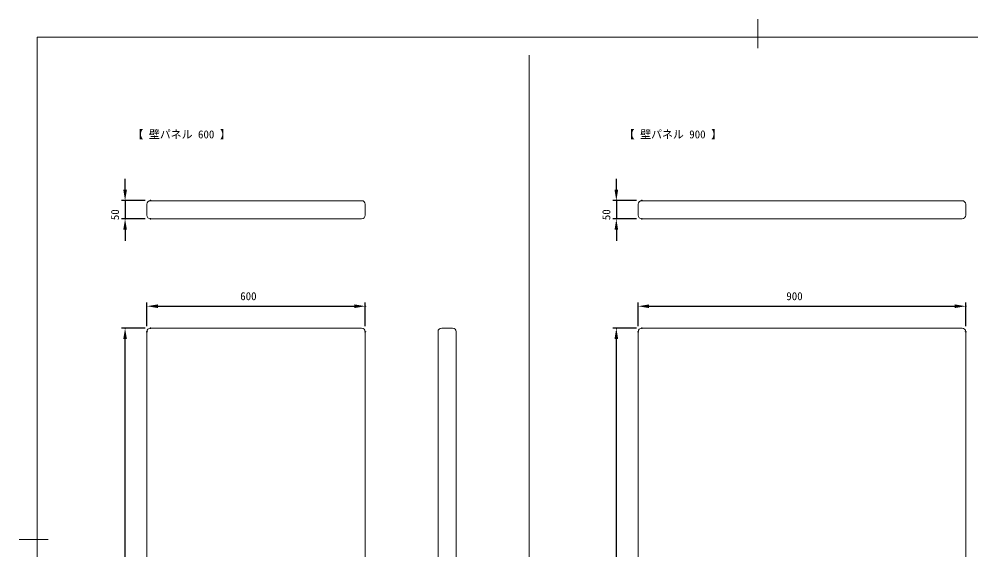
# Model space of a CAD drawing. Units: millimetres, scale not verified. Extents: x -203 to 203, y -143 to 143.
# Drawn here: x -203 to 58.6, y -2.9 to 143 of the extents above; entities that cross this region are included whole.
import ezdxf
from ezdxf.enums import TextEntityAlignment as Align

# ---------------------------------------------------------------- set-up
doc = ezdxf.new("R2010")
doc.units = ezdxf.units.MM
doc.header["$LTSCALE"] = 0.5
doc.header["$PDMODE"] = 32
doc.header["$PDSIZE"] = 0.1
for name, color, linetype, lineweight in [('0-1_DIMENSION_LINES$02_DIMENSI', 7, 'Continuous', 25), ('0-3_DIMENSION_LINES$03_LINES', 7, 'Continuous', 18), ('0-6_図面_FORMAT$01_WAKU$OUT_LINE', 6, 'Continuous', 18)]:
    doc.layers.add(name, color=color, linetype=linetype, lineweight=lineweight)
doc.layers.add('0-2_DEFPOINTS', color=7, linetype='Continuous')
doc.styles.add('ＭＳ ゴシック', font='')
doc.styles.get('ＭＳ ゴシック').set_extended_font_data('MS Gothic')

# ---------------------------------------------------------------- blocks, each defined once
blk = doc.blocks.new('D1')
at = {"layer": '0-1_DIMENSION_LINES$02_DIMENSI'}
for p, q in [((354.285, 414.204), (354.285, 427.204)), ((360.284, 425.204), (528.285, 425.204)), ((534.285, 414.204), (534.285, 427.204))]:
    blk.add_line(p, q, dxfattribs=at)
for points in [[(360.284, 426.204), (360.284, 424.204), (354.285, 425.204)], [(528.285, 424.204), (528.285, 426.204), (534.285, 425.204)]]:
    blk.add_solid(points, dxfattribs=at)
at = {"layer": '0-2_DEFPOINTS'}
for p in [(534.285, 425.204), (354.285, 411.204), (534.285, 411.204)]:
    blk.add_point(p, dxfattribs=at)
at = {"layer": '0-1_DIMENSION_LINES$02_DIMENSI', "style": 'ＭＳ ゴシック'}
blk.add_text('900', height=4.399, dxfattribs=at).set_placement((435.713, 427.204), align=Align.BOTTOM_LEFT)
blk = doc.blocks.new('D2')
at = {"layer": '0-1_DIMENSION_LINES$02_DIMENSI'}
for p, q in [((83.285, 413.204), (70.285, 413.204)), ((72.285, 119.203), (72.285, 407.204)), ((83.285, 113.204), (70.285, 113.204))]:
    blk.add_line(p, q, dxfattribs=at)
for points in [[(73.285, 407.204), (71.285, 407.204), (72.285, 413.204)], [(71.285, 119.203), (73.285, 119.203), (72.285, 113.204)]]:
    blk.add_solid(points, dxfattribs=at)
at = {"layer": '0-2_DEFPOINTS'}
for p in [(72.285, 413.204), (86.285, 413.204), (86.285, 113.204)]:
    blk.add_point(p, dxfattribs=at)
at = {"layer": '0-1_DIMENSION_LINES$02_DIMENSI', "style": 'ＭＳ ゴシック'}
blk.add_text('1500', height=4.399, rotation=90, dxfattribs=at).set_placement((70.285, 251.347), align=Align.BOTTOM_LEFT)
blk = doc.blocks.new('D3')
at = {"layer": '0-1_DIMENSION_LINES$02_DIMENSI'}
for p, q in [((353.285, 413.204), (340.285, 413.204)), ((342.285, 119.203), (342.285, 407.204)), ((353.285, 113.204), (340.285, 113.204))]:
    blk.add_line(p, q, dxfattribs=at)
for points in [[(343.285, 407.204), (341.285, 407.204), (342.285, 413.204)], [(341.285, 119.203), (343.285, 119.203), (342.285, 113.204)]]:
    blk.add_solid(points, dxfattribs=at)
at = {"layer": '0-2_DEFPOINTS'}
for p in [(342.285, 413.204), (356.285, 413.204), (356.285, 113.204)]:
    blk.add_point(p, dxfattribs=at)
at = {"layer": '0-1_DIMENSION_LINES$02_DIMENSI', "style": 'ＭＳ ゴシック'}
blk.add_text('1500', height=4.399, rotation=90, dxfattribs=at).set_placement((340.285, 251.347), align=Align.BOTTOM_LEFT)
blk = doc.blocks.new('D4')
at = {"layer": '0-1_DIMENSION_LINES$02_DIMENSI'}
for p, q in [((72.285, 489.203), (72.285, 495.203)), ((83.285, 483.204), (70.285, 483.204)), ((72.285, 483.204), (72.285, 473.204)), ((83.285, 473.204), (70.285, 473.204)), ((72.285, 467.204), (72.285, 461.204))]:
    blk.add_line(p, q, dxfattribs=at)
for points in [[(71.285, 489.203), (73.285, 489.203), (72.285, 483.204)], [(73.285, 467.204), (71.285, 467.204), (72.285, 473.204)]]:
    blk.add_solid(points, dxfattribs=at)
at = {"layer": '0-2_DEFPOINTS'}
for p in [(86.285, 483.204), (72.285, 473.204), (86.285, 473.204)]:
    blk.add_point(p, dxfattribs=at)
at = {"layer": '0-1_DIMENSION_LINES$02_DIMENSI', "style": 'ＭＳ ゴシック'}
blk.add_text('50', height=4.399, rotation=90, dxfattribs=at).set_placement((70.285, 472.489), align=Align.BOTTOM_LEFT)
blk = doc.blocks.new('D5')
at = {"layer": '0-1_DIMENSION_LINES$02_DIMENSI'}
for p, q in [((342.285, 489.203), (342.285, 495.203)), ((353.285, 483.204), (340.285, 483.204)), ((342.285, 483.204), (342.285, 473.204)), ((353.285, 473.204), (340.285, 473.204)), ((342.285, 467.204), (342.285, 461.204))]:
    blk.add_line(p, q, dxfattribs=at)
for points in [[(341.285, 489.203), (343.285, 489.203), (342.285, 483.204)], [(343.285, 467.204), (341.285, 467.204), (342.285, 473.204)]]:
    blk.add_solid(points, dxfattribs=at)
at = {"layer": '0-2_DEFPOINTS'}
for p in [(356.285, 483.204), (342.285, 473.204), (356.285, 473.204)]:
    blk.add_point(p, dxfattribs=at)
at = {"layer": '0-1_DIMENSION_LINES$02_DIMENSI', "style": 'ＭＳ ゴシック'}
blk.add_text('50', height=4.399, rotation=90, dxfattribs=at).set_placement((340.285, 472.489), align=Align.BOTTOM_LEFT)
blk = doc.blocks.new('D6')
at = {"layer": '0-1_DIMENSION_LINES$02_DIMENSI'}
for p, q in [((84.285, 414.204), (84.285, 427.204)), ((90.284, 425.204), (198.285, 425.204)), ((204.285, 414.204), (204.285, 427.204))]:
    blk.add_line(p, q, dxfattribs=at)
for points in [[(90.284, 426.204), (90.284, 424.204), (84.285, 425.204)], [(198.285, 424.204), (198.285, 426.204), (204.285, 425.204)]]:
    blk.add_solid(points, dxfattribs=at)
at = {"layer": '0-2_DEFPOINTS'}
for p in [(204.285, 425.204), (84.285, 411.204), (204.285, 411.204)]:
    blk.add_point(p, dxfattribs=at)
at = {"layer": '0-1_DIMENSION_LINES$02_DIMENSI', "style": 'ＭＳ ゴシック'}
blk.add_text('600', height=4.399, dxfattribs=at).set_placement((135.57, 427.204), align=Align.BOTTOM_LEFT)

msp = doc.modelspace()

# ---------------------------------------------------------------- linework, layer by layer
at = {"layer": '0-3_DIMENSION_LINES$03_LINES'}
for p, q in [((-62.8576, 133.1018), (-62.8576, -108.8982)), ((-167.8576, 92.1018), (-167.8576, 89.1018)), ((-108.8576, 93.1018), (-166.8576, 93.1018)), ((-107.8576, 89.1018), (-107.8576, 92.1018)), ((-32.8576, 89.1018), (-32.8576, 92.1018)), ((-31.8576, 93.1018), (56.1424, 93.1018)), ((57.1424, 92.1018), (57.1424, 89.1018)), ((-166.8576, 88.1018), (-108.8576, 88.1018)), ((56.1424, 88.1018), (-31.8576, 88.1018)), ((-108.8576, 58.1018), (-166.8576, 58.1018)), ((-83.8576, 58.1018), (-86.8576, 58.1018)), ((-31.8576, 58.1018), (56.1424, 58.1018)), ((-167.8576, 57.1018), (-167.8576, -90.8982)), ((-107.8576, -90.8982), (-107.8576, 57.1018)), ((-87.8576, 57.1018), (-87.8576, -90.8982)), ((-82.8576, -90.8982), (-82.8576, 57.1018)), ((-32.8576, -90.8982), (-32.8576, 57.1018)), ((57.1424, 57.1018), (57.1424, -90.8982))]:
    msp.add_line(p, q, dxfattribs=at)
for centre, start, end in [((-166.8576, 92.1018), 90, 180), ((-108.8576, 92.1018), 0, 90), ((-31.8576, 92.1018), 90, 180), ((56.1424, 92.1018), 360, 90), ((-166.8576, 89.1018), 180, 270), ((-108.8576, 89.1018), 270, 0), ((-31.8576, 89.1018), 180, 270), ((56.1424, 89.1018), 270, 0), ((-166.8576, 57.1018), 90, 180), ((-108.8576, 57.1018), 0, 90), ((-86.8576, 57.1018), 90, 180), ((-83.8576, 57.1018), 360, 90), ((-31.8576, 57.1018), 90, 180), ((56.1424, 57.1018), 360, 90)]:
    msp.add_arc(centre, 1, start, end, dxfattribs=at)
at = {"layer": '0-6_図面_FORMAT$01_WAKU$OUT_LINE'}
for p, q in [((0, 135), (0, 143)), ((-198, 138), (-198, -138)), ((198, 138), (-198, 138)), ((-195, 0), (-203, 0))]:
    msp.add_line(p, q, dxfattribs=at)

# ---------------------------------------------------------------- block references
at = {"layer": '0-1_DIMENSION_LINES$02_DIMENSI', "xscale": 0.5, "yscale": 0.5}
for name in ['D4', 'D5', 'D6', 'D1', 'D2', 'D3']:
    msp.add_blockref(name, (-210, -148.5), dxfattribs=at)

# ---------------------------------------------------------------- texts
at = {"layer": '0-1_DIMENSION_LINES$02_DIMENSI', "style": 'ＭＳ ゴシック'}
for s, p in [('【 壁パネル 600 】', (-171.8069, 109.5565)), ('【 壁パネル 900 】', (-36.8069, 109.5565))]:
    msp.add_text(s, height=2.199, dxfattribs=at).set_placement(p, align=Align.BOTTOM_LEFT)

doc.saveas('drawing.dxf')
